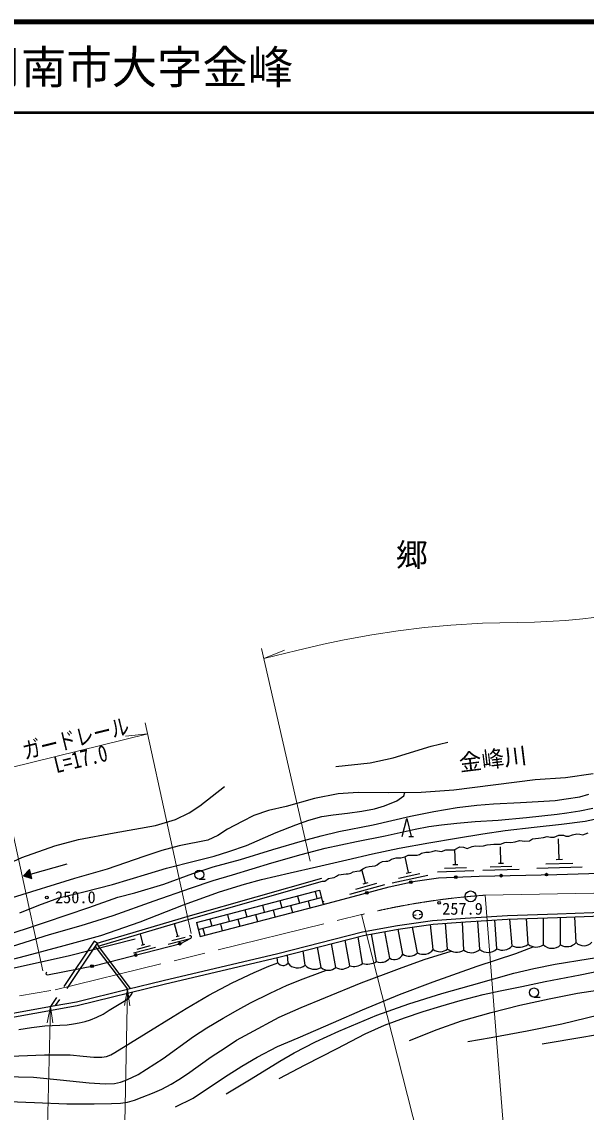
# Model space of a CAD drawing. Units: millimetres, scale not verified. Extents: x 40000 to 680000, y 20000 to 380000.
# Drawn here: x 410102 to 472356, y 259735 to 380000 of the extents above; entities that cross this region are included whole.
import ezdxf
from ezdxf.enums import TextEntityAlignment as Align

# ---------------------------------------------------------------- set-up
doc = ezdxf.new("R2010")
doc.units = ezdxf.units.MM
doc.header["$LTSCALE"] = 1000
doc.linetypes.add('CHAIN', pattern=[18.5, 12, -1.5, 3.5, -1.5])
doc.linetypes.add('DASHED', pattern=[7.5, 6, -1.5])
for name, color, linetype, lineweight in [('M-BGD', 7, 'Continuous', 25), ('M-BMK', 2, 'CHAIN', 13), ('M-BMK-SRVR', 3, 'Continuous', 25), ('M-STR-HTXT', 7, 'Continuous', 13), ('M-TTL', 2, 'Continuous', 140), ('M-TTL-LINE', 7, 'Continuous', 50)]:
    doc.layers.add(name, color=color, linetype=linetype, lineweight=lineweight)
doc.layers.add('M-BMK-HTXT', color=7, linetype='Continuous')
doc.layers.add('M-TTL-TXT', color=7, linetype='Continuous')
doc.styles.add('ＭＳ ゴシック', font='')
doc.styles.get('ＭＳ ゴシック').set_extended_font_data('MS Gothic')

# ---------------------------------------------------------------- blocks, each defined once
blk = doc.blocks.new('open_arrow')
at = {"color": 0, "linetype": 'Continuous', "lineweight": -2}
blk.add_lwpolyline([(7.5, 1.25), (0, 0), (7.5, -1.25)], dxfattribs=at)

msp = doc.modelspace()

# ---------------------------------------------------------------- hatches: boundary and pattern name
at = {"layer": 'M-BGD'}
for points in [[(410936, 286485), (410301, 285786), (411207, 285522)], [(452877, 285073, -0.41421), (452993, 285250, -0.41421), (453171, 285134, -1)], [(457832, 285663, -0.41421), (457977, 285819, -0.41421), (458132, 285675, -1)], [(462830, 285819, -0.41421), (462976, 285972, -0.41421), (463130, 285826, -1)], [(467829, 285933, -0.41421), (467975, 286087, -0.41421), (468128, 285940, -1)], [(448021, 283892, -0.41421), (448126, 284076, -0.41421), (448310, 283970, -1)], [(427387, 278287, -0.41421), (427495, 278470, -0.41421), (427678, 278362, -1)], [(422546, 277037, -0.41421), (422654, 277220, -0.41421), (422837, 277112, -1)], [(417698, 275817, -0.41421), (417817, 275993, -0.41421), (417993, 275874, -1)]]:
    msp.add_hatch(color=256, dxfattribs=at).paths.add_polyline_path(points)

# ---------------------------------------------------------------- linework, layer by layer
for p, q in [((452809, 290145), (453309, 290145)), ((469380, 287621), (469313, 289870)), ((457930, 287048), (457866, 288700)), ((462948, 287202), (462907, 289002)), ((452771, 286154), (452401, 287915)), ((469030, 287611), (469729, 287631)), ((410301, 285786), (410936, 286485)), ((411207, 285522), (410936, 286485)), ((411071, 286003), (415114, 287142)), ((448027, 285013), (447623, 286498)), ((455959, 286252), (459956, 286405)), ((456744, 286642), (459142, 286734)), ((457650, 287037), (458209, 287059)), ((460965, 286437), (464964, 286528)), ((461757, 286815), (464156, 286870)), ((462668, 287196), (463228, 287208)), ((466907, 286648), (471905, 286795)), ((467894, 287127), (470892, 287216)), ((410301, 285786), (411207, 285522)), ((429670, 285436), (430337, 285436)), ((447757, 284939), (448297, 285086)), ((450962, 285038), (454876, 285861)), ((451671, 285555), (454019, 286048)), ((452497, 286096), (453045, 286212)), ((429361, 280648), (442924, 284205)), ((442450, 284081), (442653, 283307)), ((442924, 284205), (443330, 282658)), ((446286, 283793), (450146, 284842)), ((446963, 284350), (449279, 284980)), ((429564, 279874), (443127, 283431)), ((429767, 279100), (443330, 282658)), ((438581, 283066), (438784, 282292)), ((440516, 283573), (440719, 282800)), ((441686, 283053), (441889, 282279)), ((432777, 281544), (432980, 280770)), ((434712, 282051), (434915, 281277)), ((435882, 281531), (436085, 280757)), ((436647, 282559), (436849, 281785)), ((437817, 282039), (438020, 281265)), ((439751, 282546), (439954, 281772)), ((453272, 281461), (453594, 281506)), ((453941, 281555), (454263, 281600)), ((427308, 279158), (426954, 280528)), ((429361, 280648), (429767, 279100)), ((430843, 281037), (431046, 280263)), ((432013, 280516), (432216, 279743)), ((433948, 281024), (434151, 280250)), ((455480, 277694), (455194, 280440)), ((457069, 277730), (456846, 280577)), ((458851, 277611), (458709, 280711)), ((460608, 277676), (460405, 280819)), ((462499, 277749), (462264, 280934)), ((464181, 278068), (463928, 281030)), ((465966, 278252), (465766, 281097)), ((467629, 278206), (467634, 281165)), ((469538, 278197), (469507, 281233)), ((471233, 278435), (471114, 281293)), ((423489, 278210), (423179, 279412)), ((426656, 278680), (428109, 279055)), ((427138, 279115), (427477, 279202)), ((430078, 280009), (430281, 279235)), ((447699, 276147), (447205, 279079)), ((449225, 276350), (448662, 279389)), ((450688, 276707), (450147, 279664)), ((452113, 277164), (451603, 279934)), ((453740, 277310), (453208, 280160)), ((418428, 278372), (418528, 278036)), ((422429, 277317), (424850, 277942)), ((422838, 277732), (424290, 278107)), ((423320, 278166), (423659, 278254)), ((426247, 278265), (428668, 278890)), ((443106, 275681), (442725, 277941)), ((444748, 275704), (444262, 278331)), ((446285, 275886), (445786, 278718)), ((438342, 276205), (438280, 276814)), ((439476, 276159), (439397, 277095)), ((441340, 275937), (441133, 277536)), ((466595, 272434), (467262, 272434))]:
    msp.add_line(p, q, dxfattribs=at)
at = {"layer": 'M-BGD', "linetype": 'DASHED'}
for p, q in [((418096, 278595), (413251, 271386)), ((418428, 278372), (413800, 271485)), ((418428, 278372), (418096, 278595)), ((418179, 278000), (421749, 273288)), ((418528, 278036), (422066, 273366))]:
    msp.add_line(p, q, dxfattribs=at)
at = {"layer": 'M-BGD'}
for points in [[(379573, 328249), (373460, 307960), (372599, 304953), (372009, 301701), (371841, 299828), (371756, 297313), (372035, 294020), (372467, 291058), (373628, 287629), (375357, 283606), (376868, 281141), (378378, 279087), (380186, 277528), (382643, 275879), (385938, 274653), (390686, 273709), (394850, 273480), (398173, 273568), (402432, 274153), (415234, 276970), (422599, 278854)], [(443330, 282658), (447596, 283776), (450623, 284599), (453474, 285198), (456066, 285596), (460536, 285767), (469124, 285963), (477312, 286205), (479921, 286532), (482467, 287151), (485550, 288143), (488694, 289556), (493544, 292273), (497423, 294706), (500333, 296690), (502563, 297957), (506980, 299838), (510344, 299834), (517735, 300235), (522409, 300617), (524307, 300727), (525733, 300727)], [(444729, 297875), (448523, 298268), (451046, 298808), (455257, 300120), (457098, 300531)], [(473117, 297037), (470071, 296621), (466717, 296384), (457761, 295245), (454158, 294990), (450538, 294971), (447193, 294990), (444993, 294848), (442402, 294322), (439247, 293464), (437300, 292998), (435694, 292448), (434398, 291805), (432796, 290945), (431734, 290237), (430612, 289742), (427444, 289131), (425537, 288614), (423565, 287933), (419515, 286557), (415903, 285515), (409034, 283370)], [(400877, 283588), (410106, 287808), (413739, 289120), (416373, 289819), (420301, 290562), (424834, 291344), (427037, 292002), (428561, 292749), (429753, 293543), (432462, 295641)], [(407475, 278964), (412706, 280695), (417511, 282318), (420690, 283459), (422557, 283918), (425772, 284880), (428983, 286074), (431228, 286781), (434215, 287612), (437793, 288703), (441058, 289662), (443138, 290217), (445086, 290700), (448841, 291447), (452986, 292376), (455568, 292899), (458118, 293325), (460290, 293582), (462135, 293732), (465122, 293892), (467053, 294009), (468920, 294126), (470153, 294298), (471667, 294522), (472659, 294821)], [(409883, 281715), (411980, 282582), (414183, 283375), (416934, 284053), (420099, 284831), (424012, 286027), (426059, 286667), (429262, 287458), (431303, 287987), (432948, 288477), (434874, 289157), (438165, 290576), (440313, 291442), (441762, 291947), (443206, 292336), (444450, 292537), (446033, 292700), (447615, 292939), (448997, 293190), (450102, 293529), (451475, 294074), (452254, 294626), (452348, 294981)], [(407821, 276292), (410672, 277027), (414778, 278102), (418801, 279228), (423151, 280744), (427948, 282621), (431924, 284029), (434651, 284887), (436551, 285392), (439717, 286151), (442612, 286813), (445946, 287587), (448768, 288244), (451718, 288861), (454996, 289453), (458038, 289953), (460957, 290454), (463403, 290793), (466630, 291177), (469647, 291491), (472232, 291850), (474496, 292315)], [(409064, 278030), (413161, 279320), (416637, 280319), (420186, 281430), (424715, 283030), (428717, 284456), (431221, 285290), (433342, 285919), (437687, 287223), (440917, 288139), (443572, 288850), (447027, 289606), (450188, 290221), (451849, 290582), (453490, 290965), (455014, 291241), (456399, 291443), (458100, 291624), (460113, 291786), (462628, 291948), (465765, 292224), (469159, 292608), (470235, 292756), (471640, 292991), (473086, 293260)], [(452059, 290145), (452559, 292145), (453059, 290145)], [(443274, 285205), (443535, 285219), (443926, 285517), (444347, 285597), (444558, 285623), (444821, 285766), (445051, 285930), (445890, 286008), (446086, 286008), (446409, 286115), (446646, 286256), (447069, 286332), (447397, 286352), (447810, 286619), (448089, 286770), (448405, 286833), (449065, 286909), (449300, 287034), (449514, 287216), (449871, 287367), (450271, 287425), (450487, 287425), (450675, 287482), (450891, 287644), (451398, 287803), (451924, 287803), (452345, 287882), (452718, 288077), (453714, 288077), (453960, 288158), (454186, 288289), (454667, 288398), (455032, 288398), (455363, 288471), (455720, 288615), (456386, 288471), (456873, 288667), (457805, 288667), (458425, 289003), (458828, 288954), (459237, 288808), (459765, 289048), (460164, 289131), (460558, 289077), (461028, 289108), (461445, 289212), (462155, 289314), (462614, 289306), (462919, 289280), (463365, 289491), (463608, 289525), (464036, 289481), (464518, 289567), (464990, 289711), (465290, 289682), (465512, 289612), (466092, 289682), (466438, 289870), (467093, 289961), (467652, 290037), (468040, 290141), (468434, 290066), (468839, 290083), (469346, 290301), (469865, 290301), (470106, 290188), (470435, 290164), (470858, 290326), (471309, 290444), (471652, 290405), (471981, 290342), (472578, 290533)], [(467484, 267284), (472108, 268052), (477153, 268936), (479661, 269443), (481885, 270053), (486307, 271546), (491496, 273516), (495840, 275362), (498754, 276840), (501537, 278492), (504355, 280424), (506341, 281902), (507848, 282844), (510201, 284051), (513115, 285384), (515173, 286152), (517899, 286848), (521015, 287442), (524836, 288038), (527474, 288299), (530547, 288386), (531659, 288369)], [(418428, 278372), (428724, 281417), (443178, 285542)], [(418527, 278036), (428822, 281080), (443274, 285205)], [(402569, 269054), (416219, 271515), (425801, 273873), (438435, 276851), (447784, 279226), (451603, 279934), (455460, 280478), (459041, 280735), (463682, 281021), (469192, 281222), (478959, 281586)], [(421749, 273288), (425707, 274262), (438340, 277240), (447698, 279617), (451539, 280329), (455418, 280876), (459014, 281134), (463663, 281421), (469177, 281621), (478928, 281985)], [(432654, 261770), (435388, 263398), (438560, 265377), (440127, 266266), (442490, 267512), (445081, 268670), (449275, 270434), (452808, 271680), (456432, 272809), (459713, 273749), (464377, 275052), (466586, 275577), (468937, 276047), (472561, 276661), (476115, 277207), (478625, 277712), (481129, 278324), (483746, 279178), (486075, 280075), (487399, 280810)], [(412938, 274887), (418189, 275912), (427627, 278349), (428740, 278916)], [(427064, 260326), (429019, 261293), (432465, 263602), (434358, 264795), (436046, 265812), (438317, 266991), (440593, 267951), (444490, 269638), (447675, 271019), (451758, 272718), (455488, 274100), (460316, 275836), (464610, 277226), (466520, 277989)], [(408678, 260918), (411517, 260793), (415058, 260640), (418091, 260640), (419997, 260682), (420970, 260727), (421742, 260850), (422519, 261056), (423380, 261377), (424522, 261828), (425537, 262261), (426585, 262827), (427411, 263333), (428368, 263959), (431007, 265839), (432519, 266843), (433783, 267674), (435220, 268441), (438508, 270204), (440906, 271295), (443606, 272396), (447532, 273987), (451767, 275595), (454493, 276592), (457478, 277489)], [(407910, 265878), (412597, 266064), (415437, 266047), (416887, 265929), (418045, 265793), (418916, 265819), (419457, 265895), (419922, 266072), (420378, 266326), (423821, 268458), (426800, 270303), (428245, 271157), (430741, 272639), (433312, 274020), (435717, 275148), (437364, 275838), (438342, 276205)], [(438476, 263450), (441350, 264949), (444876, 266747), (447982, 268390), (450105, 269318), (452298, 270154), (454368, 270836), (456310, 271444), (458438, 272054), (460978, 272705), (462860, 273123), (465272, 273614), (467822, 274136), (471700, 274884), (475243, 275631)], [(408090, 263686), (411381, 263595), (414346, 263288), (417532, 262981), (419295, 262860), (420309, 262892), (420970, 263029), (421517, 263230), (422221, 263553), (422921, 263883), (425696, 265653), (429024, 268100), (430526, 269037), (432306, 270092), (433922, 271033), (435340, 271800), (437507, 272870), (439356, 273728), (441148, 274441), (443020, 275127), (443726, 275399)], [(409782, 268855), (411173, 269079), (412626, 269249), (415090, 269388), (415813, 269465), (416416, 269581), (417103, 269728), (417675, 269936), (418394, 270207), (419058, 270554), (419731, 270987), (421193, 271870), (421866, 272272), (422167, 272673), (422344, 273022)], [(452874, 267641), (455923, 268870), (458606, 269815), (461868, 270748), (465047, 271528), (468282, 272240), (471390, 272878), (473600, 273209)], [(397115, 268477), (413800, 271485)], [(459313, 267543), (461866, 267974), (465845, 268694), (469667, 269492), (473757, 270475)]]:
    msp.add_lwpolyline(points, dxfattribs=at)
at = {"layer": 'M-BGD', "linetype": 'DASHED'}
msp.add_lwpolyline([(413800, 271485), (416136, 271906), (421749, 273288)], dxfattribs=at)
at = {"layer": 'M-BGD'}
for centre, radius in [((429670, 285936), 500), ((453024, 285103), 150), ((457982, 285669), 150), ((462980, 285822), 150), ((467978, 285937), 150), ((448165, 283931), 150), ((412857, 283415), 150), ((456123, 282827), 150), ((453768, 281530), 500), ((427533, 278324), 150), ((422691, 277075), 150), ((417845, 275845), 150), ((466595, 272934), 500)]:
    msp.add_circle(centre, radius, dxfattribs=at)
for centre, radius, start, end in [((443454, 282845), 150, 104.69597, 284.69597), ((428672, 279050), 150, 297.00244, 117.00244), ((463119, 279070), 1459, 244.86951, 316.6596), ((464901, 279835), 1908, 247.80007, 303.91869), ((466828, 279355), 1401, 231.99588, 304.85834), ((468588, 279171), 1361, 225.16975, 314.28225), ((470242, 279337), 1340, 238.31497, 317.67229), ((472082, 279334), 1237, 226.62212, 316.3755), ((449702, 277574), 1313, 248.73799, 318.70026), ((451205, 277546), 985, 238.34401, 337.18162), ((452840, 278202), 1267, 235.01216, 315.25531), ((454387, 278513), 1366, 241.74414, 323.12423), ((456251, 278720), 1284, 233.05829, 309.57423), ((458043, 278914), 1533, 230.55857, 301.81703), ((459691, 278705), 1379, 232.49236, 311.69571), ((461511, 278809), 1449, 231.4335, 312.99076), ((438928, 276664), 744, 218.05112, 317.34626), ((440516, 276957), 1311, 217.45415, 308.92747), ((442393, 276985), 1486, 224.8626, 298.6606), ((443914, 276636), 1251, 229.76647, 311.81208), ((445403, 276753), 1237, 238.04256, 315.49803), ((446747, 277345), 1531, 252.42221, 308.45678), ((448231, 277980), 1910, 253.81367, 301.37869), ((412909, 275034), 150, 101.053, 281.053)]:
    msp.add_arc(centre, radius, start, end, dxfattribs=at)
at = {"layer": 'M-BMK'}
msp.add_line((461209, 283669), (475525, 283953), dxfattribs=at)
msp.add_lwpolyline([(396527, 270374), (413798, 273221), (447584, 281527)], dxfattribs=at)
msp.add_arc((466774, 203863), 80000, 93.98903, 103.87894, dxfattribs=at)
at = {"layer": 'M-BMK-SRVR'}
msp.add_circle((459610, 283541), 600, dxfattribs=at)
at = {"layer": 'M-STR-HTXT'}
for p, q in [((436548, 310874), (441916, 287440)), ((436801, 309769), (439080, 310682)), ((423725, 302678), (428777, 279456)), ((423988, 301470), (421546, 301222)), ((407353, 298548), (412404, 275326)), ((461209, 283669), (463503, 254623)), ((447584, 281527), (454789, 253112))]:
    msp.add_line(p, q, dxfattribs=at)
for points in [[(436801, 309769), (440422, 310660), (443386, 311348), (445675, 311820), (448728, 312372), (451606, 312812), (454525, 313179), (457414, 313464), (460903, 313669), (466639, 313782), (468706, 313880), (470075, 313956), (471972, 314132), (473200, 314315)], [(407574, 297532), (408774, 297730), (423988, 301470)], [(421749, 273288), (421103, 240189), (450253, 240189)], [(413251, 271386), (412347, 234620), (441497, 234620)]]:
    msp.add_lwpolyline(points, dxfattribs=at)
at = {"layer": 'M-TTL'}
msp.add_line((680000, 380000), (40000, 380000), dxfattribs=at)
at = {"layer": 'M-TTL-LINE'}
msp.add_line((40000, 370000), (680000, 370000), dxfattribs=at)

# ---------------------------------------------------------------- block references
at = {"layer": 'M-STR-HTXT', "xscale": 240, "yscale": 240}
for p, rotation in [((421749, 273288), 268.9), ((413251, 271386), 268.6)]:
    msp.add_blockref('open_arrow', p, dxfattribs=dict(at, rotation=rotation))

# ---------------------------------------------------------------- texts
at = {"layer": 'M-BGD', "style": 'ＭＳ ゴシック'}
msp.add_text('250.0', height=1320, dxfattribs=at).set_placement((413761, 283440), align=Align.MIDDLE_LEFT)
msp.add_text('257.9', height=1320, dxfattribs=at).set_placement((456467, 282837), align=Align.TOP_LEFT)
at = {"layer": 'M-BMK-HTXT', "style": 'ＭＳ ゴシック'}
msp.add_text('郷', height=2566, dxfattribs=at).set_placement((453128, 321202), align=Align.MIDDLE_CENTER)
msp.add_text('金峰川', height=1833, rotation=6.981, dxfattribs=at).set_placement((462053, 298691), align=Align.MIDDLE_CENTER)
at = {"layer": 'M-STR-HTXT', "style": 'ＭＳ ゴシック', "width": 0.8}
msp.add_text('ガードレール', height=1833, rotation=13.812, dxfattribs=at).set_placement((416393, 299550), align=Align.BOTTOM_CENTER)
msp.add_text('L=17.0', height=1833, rotation=13.562, dxfattribs=at).set_placement((416381, 299600), align=Align.TOP_CENTER)
at = {"layer": 'M-TTL-TXT', "style": 'ＭＳ ゴシック'}
msp.add_text('周南市大字金峰', height=3666, dxfattribs=at).set_placement((405024, 375000), align=Align.MIDDLE_LEFT)

doc.saveas('drawing.dxf')
